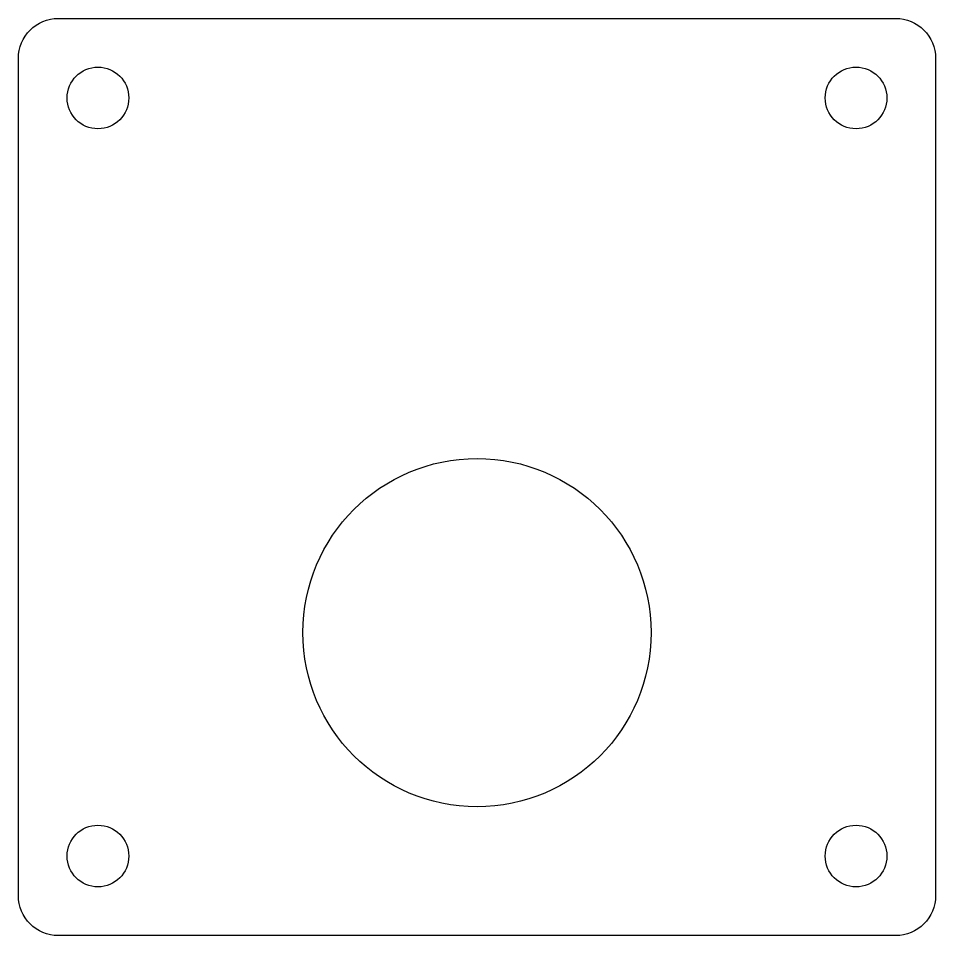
# Model space of a CAD drawing. Extents: x -23.1 to 23.1, y -23.1 to 23.1.
import ezdxf

# ---------------------------------------------------------------- set-up
doc = ezdxf.new("R2010")
doc.units = 0

# ---------------------------------------------------------------- blocks, each defined once
blk = doc.blocks.new('SKETCH')
at = {"color": 7}
blk.add_lwpolyline([(-21.05, 23.05), (21.05, 23.05, -0.414214), (23.05, 21.05), (23.05, -21.05, -0.414214), (21.05, -23.05), (-21.05, -23.05, -0.414214), (-23.05, -21.05), (-23.05, 21.05, -0.414214)], format="xyb", close=True, dxfattribs=at)
for centre, radius in [((-19.05, 19.05), 1.55), ((19.05, 19.05), 1.55), ((0, -7.821), 8.75), ((-19.05, -19.05), 1.55), ((19.05, -19.05), 1.55)]:
    blk.add_circle(centre, radius, dxfattribs=at)

msp = doc.modelspace()

# ---------------------------------------------------------------- block references
msp.add_blockref('SKETCH', (0, 0))

doc.saveas('drawing.dxf')
